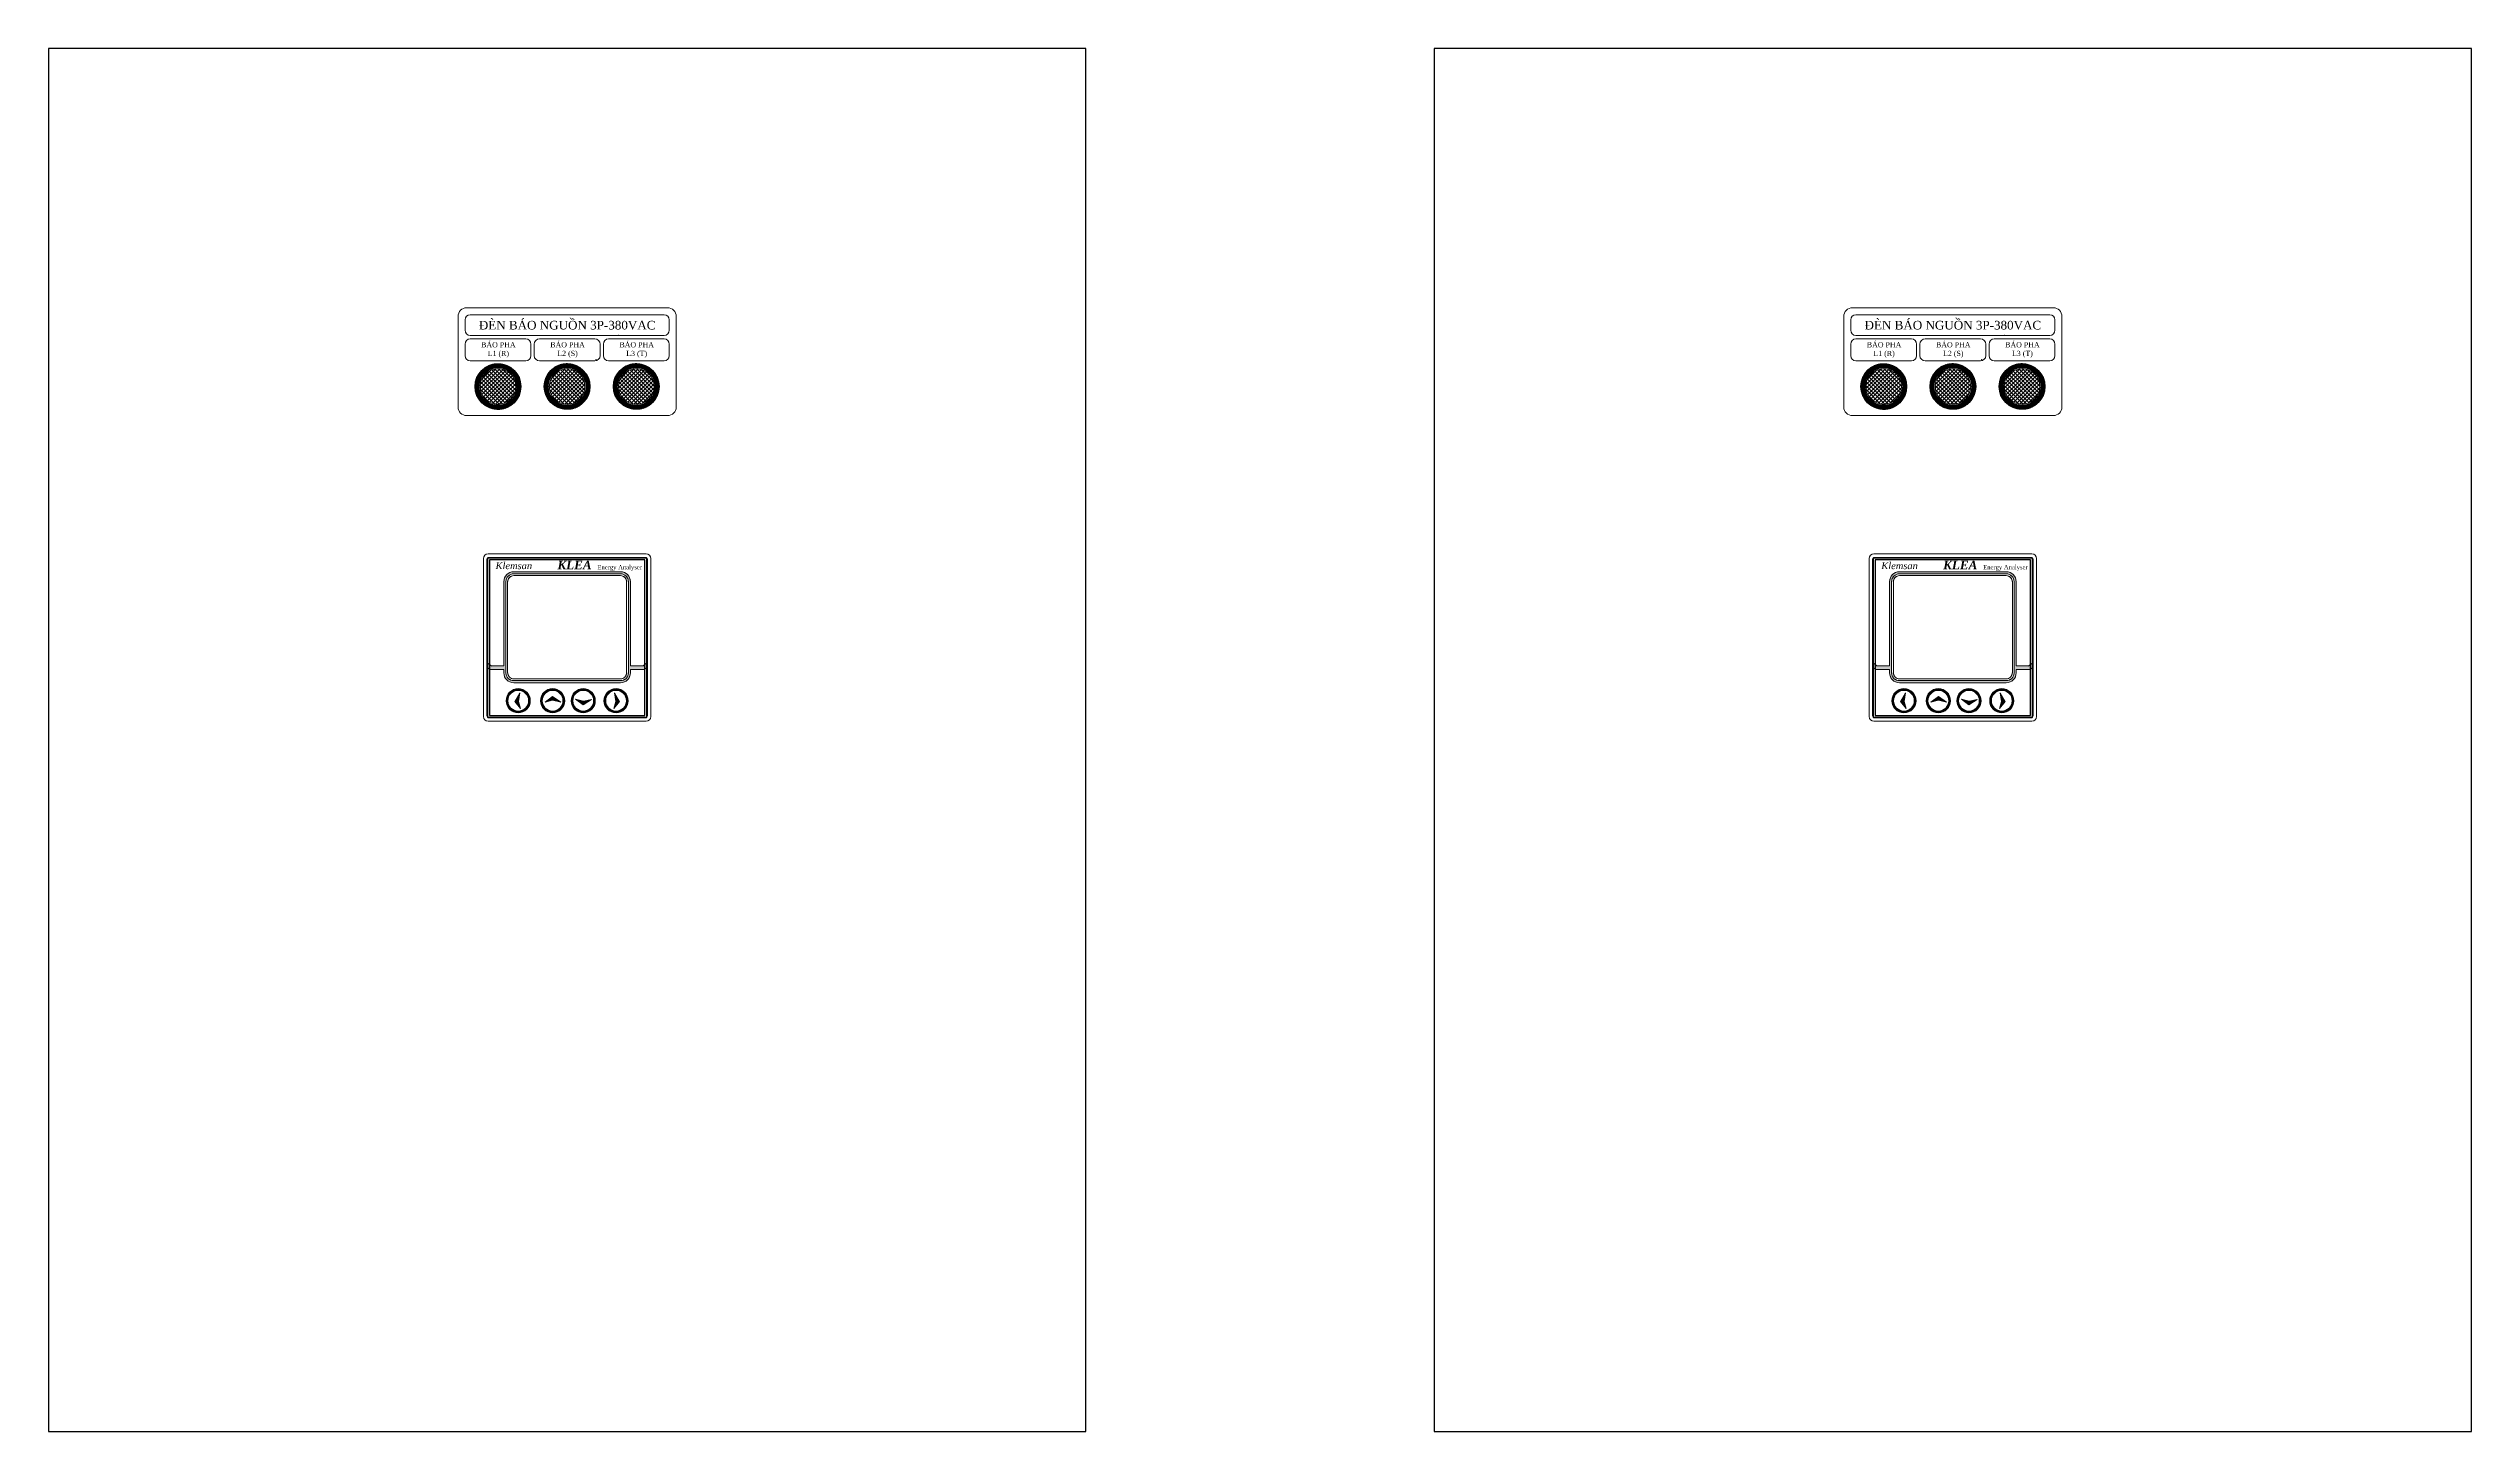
# Model space of a CAD drawing. Extents: x 223136 to 348136, y -32544 to -4064.
# Drawn here: x 238959 to 240360, y -30176 to -29376 of the extents above; entities that cross this region are included whole.
import ezdxf

# ---------------------------------------------------------------- set-up
doc = ezdxf.new("R2010")
doc.units = 0
doc.header["$LTSCALE"] = 20
doc.header["$MEASUREMENT"] = 0
doc.layers.add('0 @ 1', color=7, linetype='Continuous')
doc.layers.add('6', color=6, linetype='Continuous')
for name, color, linetype, lineweight in [('0.00', 7, 'Continuous', 0), ('kich thuoc', 140, 'Continuous', 0), ('Lo khoet', 10, 'Continuous', 30), ('PDF8_PDF16_0.00', 7, 'Continuous', 0)]:
    doc.layers.add(name, color=color, linetype=linetype, lineweight=lineweight)

# ---------------------------------------------------------------- blocks, each defined once
blk = doc.blocks.new('KLEA_KLEMSAN')
at = {"lineweight": 5}
h = blk.add_hatch(color=256, dxfattribs=at)
h.dxf.hatch_style = 1
h.paths.add_polyline_path([(94.8, -62.7), (94.8, -60.1), (92.6, -61.9, -0.174713), (92.1, -62.1), (85, -62.1), (85, -13.3, 0.414214), (79.3, -7.6), (17.5, -7.6, 0.414214), (11.8, -13.3), (11.8, -62.1), (4.7, -62.1, -0.174713), (4.2, -61.9), (2, -60.1), (2, -62.7), (3.4, -63.9, 0.174713), (4, -64.1), (11.8, -64.1), (11.8, -66.1, 0.414214), (17.5, -71.8), (79.3, -71.8, 0.414214), (85, -66.1), (85, -64.1), (92.8, -64.1, 0.174713), (93.4, -63.9)])
h.paths.add_polyline_path([(83.8, -66.1, -0.414214), (79.3, -70.6), (17.5, -70.6, -0.414214), (13, -66.1), (13, -13.3, -0.414214), (17.5, -8.8), (79.3, -8.8, -0.414214), (83.8, -13.3)], flags=16)
h.paths.add_polyline_path([(82.8, -66.1, -0.414214), (79.3, -69.6), (17.5, -69.6, -0.414214), (14, -66.1), (14, -13.3, -0.414214), (17.5, -9.8), (79.3, -9.8, -0.414214), (82.8, -13.3)], flags=0)
h = blk.add_hatch(color=256, dxfattribs=at)
h.dxf.hatch_style = 1
h.paths.add_polyline_path([(13.1, -82.2, 1), (27.1, -82.2, 1)])
h.paths.add_polyline_path([(26.1, -82.2, -1), (14.1, -82.2, -1)], flags=16)
h = blk.add_hatch(color=256, dxfattribs=at)
h.dxf.hatch_style = 1
h.paths.add_polyline_path([(21.1, -77.6), (18.1, -82.7), (21.4, -86.7), (20.2, -82.7)])
h = blk.add_hatch(color=256, dxfattribs=at)
h.dxf.hatch_style = 1
h.paths.add_polyline_path([(33, -82.2, 1), (47, -82.2, 1)])
h.paths.add_polyline_path([(46, -82.2, -1), (34, -82.2, -1)], flags=16)
h = blk.add_hatch(color=256, dxfattribs=at)
h.dxf.hatch_style = 1
h.paths.add_polyline_path([(44.7, -83), (40, -79.8), (35.6, -83.1), (40, -81.9)])
h = blk.add_hatch(color=256, dxfattribs=at)
h.dxf.hatch_style = 1
h.paths.add_polyline_path([(50.7, -82.2, 1), (64.7, -82.2, 1)])
h.paths.add_polyline_path([(63.7, -82.2, -1), (51.7, -82.2, -1)], flags=16)
h = blk.add_hatch(color=256, dxfattribs=at)
h.dxf.hatch_style = 1
h.paths.add_polyline_path([(57.8, -82.4), (53.3, -81.3), (57.7, -84.5), (62.4, -81.4)])
h = blk.add_hatch(color=256, dxfattribs=at)
h.dxf.hatch_style = 1
h.paths.add_polyline_path([(69.7, -82.2, 1), (83.7, -82.2, 1)])
h.paths.add_polyline_path([(82.7, -82.2, -1), (70.7, -82.2, -1)], flags=16)
h = blk.add_hatch(color=256, dxfattribs=at)
h.dxf.hatch_style = 1
h.paths.add_polyline_path([(76.6, -82.7), (75.4, -86.7), (78.7, -82.7), (75.7, -77.6)])
for p, q in [((11.8, -13.3), (11.8, -62.1)), ((13, -66.1), (13, -13.3)), ((14, -13.3), (14, -66.1)), ((79.3, -7.6), (17.5, -7.6)), ((17.5, -8.8), (79.3, -8.8)), ((79.3, -9.8), (17.5, -9.8)), ((82.8, -66.1), (82.8, -13.3)), ((83.8, -13.3), (83.8, -66.1)), ((85, -62.1), (85, -13.3)), ((2, -60.1), (4.2, -61.9)), ((2, -62.7), (3.4, -63.9)), ((11.8, -64.1), (4, -64.1)), ((11.8, -62.1), (4.7, -62.1)), ((11.8, -64.1), (11.8, -66.1)), ((79.3, -69.6), (17.5, -69.6)), ((85, -62.1), (92.1, -62.1)), ((85, -66.1), (85, -64.1)), ((85, -64.1), (92.8, -64.1)), ((94.8, -60.1), (92.6, -61.9)), ((94.8, -62.7), (93.4, -63.9)), ((79.3, -70.6), (17.5, -70.6)), ((17.5, -71.8), (79.3, -71.8))]:
    blk.add_line(p, q, dxfattribs=at)
for points in [[(0, 0), (0, -91.4)], [(94.1, 2.7), (2.7, 2.7)], [(93.6, 0.7), (3.2, 0.7)], [(93.6, 0.7), (3.2, 0.7)], [(93.6, 0.7), (3.2, 0.7)], [(96.8, -91.4), (96.8, 0)], [(2, -0.5), (2, -90.9)], [(2, -0.5), (2, -90.9)], [(2, -0.5), (2, -90.9)], [(94.8, -90.9), (94.8, -0.5)], [(94.8, -90.9), (94.8, -0.5)], [(94.8, -90.9), (94.8, -0.5)], [(18.1, -82.7), (21.1, -77.6), (20.2, -82.7), (21.4, -86.7), (18.1, -82.7)], [(40, -79.8), (44.7, -83), (40, -81.9), (35.6, -83.1), (40, -79.8)], [(57.7, -84.5), (62.4, -81.4), (57.8, -82.4), (53.3, -81.3), (57.7, -84.5)], [(78.7, -82.7), (75.7, -77.6), (76.6, -82.7), (75.4, -86.7), (78.7, -82.7)], [(2.7, -94.1), (94.1, -94.1)], [(3.2, -92.1), (93.6, -92.1)], [(3.2, -92.1), (93.6, -92.1)], [(3.2, -92.1), (93.6, -92.1)]]:
    blk.add_lwpolyline(points, dxfattribs=at)
for points in [[(94.8, -60.1), (92.6, -61.9, -0.174713), (92.1, -62.1), (85, -62.1), (85, -13.3, 0.414214), (79.3, -7.6), (17.5, -7.6, 0.414214), (11.8, -13.3), (11.8, -62.1), (4.7, -62.1, -0.174713), (4.2, -61.9), (2, -60.1), (2, -62.7), (3.4, -63.9, 0.174713), (4, -64.1), (11.8, -64.1), (11.8, -66.1, 0.414214), (17.5, -71.8), (79.3, -71.8, 0.414214), (85, -66.1), (85, -64.1), (92.8, -64.1, 0.174713), (93.4, -63.9), (94.8, -62.7)], [(83.8, -13.3, 0.414214), (79.3, -8.8), (17.5, -8.8, 0.414214), (13, -13.3), (13, -66.1, 0.414214), (17.5, -70.6), (79.3, -70.6, 0.414214), (83.8, -66.1)], [(13, -13.3, -0.414214), (17.5, -8.8), (79.3, -8.8, -0.414214), (83.8, -13.3), (83.8, -66.1, -0.414214), (79.3, -70.6), (17.5, -70.6, -0.414214), (13, -66.1)], [(83.8, -66.1, -0.414214), (79.3, -70.6), (17.5, -70.6, -0.414214), (13, -66.1), (13, -13.3, -0.414214), (17.5, -8.8), (79.3, -8.8, -0.414214), (83.8, -13.3)], [(82.8, -13.3, 0.414214), (79.3, -9.8), (17.5, -9.8, 0.414214), (14, -13.3), (14, -66.1, 0.414214), (17.5, -69.6), (79.3, -69.6, 0.414214), (82.8, -66.1)], [(14, -13.3, -0.414214), (17.5, -9.8), (79.3, -9.8, -0.414214), (82.8, -13.3), (82.8, -66.1, -0.414214), (79.3, -69.6), (17.5, -69.6, -0.414214), (14, -66.1)], [(82.8, -66.1, -0.414214), (79.3, -69.6), (17.5, -69.6, -0.414214), (14, -66.1), (14, -13.3, -0.414214), (17.5, -9.8), (79.3, -9.8, -0.414214), (82.8, -13.3)], [(82.8, -66.1, -0.414214), (79.3, -69.6), (17.5, -69.6, -0.414214), (14, -66.1), (14, -13.3, -0.414214), (17.5, -9.8), (79.3, -9.8, -0.414214), (82.8, -13.3)]]:
    blk.add_lwpolyline(points, format="xyb", close=True, dxfattribs=at)
for centre, radius in [((20.1, -82.2), 7), ((20.1, -82.2), 6), ((40, -82.2), 7), ((40, -82.2), 6), ((57.7, -82.2), 7), ((57.7, -82.2), 6), ((76.7, -82.2), 7), ((76.7, -82.2), 6)]:
    blk.add_circle(centre, radius, dxfattribs=at)
for centre, radius, start, end in [((2.7, 0), 2.71, 90, 180), ((3.2, -0.5), 1.2, 90, 180), ((93.6, -0.5), 1.2, 0, 90), ((94.1, 0), 2.71, 0, 90), ((17.5, -13.3), 5.69, 90, 180), ((17.5, -13.3), 4.49, 90, 180), ((17.5, -13.3), 3.49, 90, 180), ((79.3, -13.3), 5.69, 0, 90), ((79.3, -13.3), 4.49, 0, 90), ((79.3, -13.3), 3.49, 0, 90), ((4, -63.2), 0.928, 230.3589, 270), ((4.7, -61.2), 0.928, 230.3589, 270), ((17.5, -66.1), 5.69, 180, 270), ((17.5, -66.1), 4.49, 180, 270), ((17.5, -66.1), 3.49, 180, 270), ((79.3, -66.1), 3.49, 270, 0), ((79.3, -66.1), 5.69, 270, 0), ((79.3, -66.1), 4.49, 270, 0), ((92.1, -61.2), 0.928, 270, 309.6411), ((92.8, -63.2), 0.928, 270, 309.6411), ((2.7, -91.4), 2.71, 180, 270), ((3.2, -90.9), 1.2, 180, 270), ((93.6, -90.9), 1.2, 270, 0), ((94.1, -91.4), 2.71, 270, 0)]:
    blk.add_arc(centre, radius, start, end, dxfattribs=at)
at = {"lineweight": 5, "char_height": 4, "attachment_point": 1}
for s, width, heights, insert in [('{\\fTimes New Roman|b0|i1|c163|p18;Klemsan}', 20.053, [0], (7, -2.1)), ('{\\fTimes New Roman|b1|i1|c163|p18;\\H1.25x;KLEA\\fTimes New Roman|b0|i1|c163|p18; \\H0.8x; \\fTimes New Roman|b0|i0|c163|p18;\\H0.625x;Energy Analyser}', 47.836, [5.57], (42.8, -1.2))]:
    blk.add_mtext_dynamic_manual_height_columns(s, width=width, gutter_width=12.5, heights=heights, dxfattribs=dict(at, insert=insert))

msp = doc.modelspace()

# ---------------------------------------------------------------- hatches: boundary and pattern name
h = msp.add_hatch()
h.set_pattern_fill('ANSI31', scale=0.88)
h.set_pattern_definition([(45, (236687.94028, -22679.67447), (-0.077781746, 0.077781746), [])])
h.paths.add_polyline_path([(239232.205, -29571.056, 1), (239205.789, -29571.056, 1)])
h.paths.add_polyline_path([(239229.979, -29571.056, 1), (239208.014, -29571.056, 1)], flags=16)
h.paths.add_polyline_path([(239229.295, -29571.056, 1), (239208.698, -29571.056, 1)], flags=0)
h = msp.add_hatch()
h.set_pattern_fill('ANSI31', scale=0.88)
h.set_pattern_definition([(45, (236727.94362, -22679.63836), (-0.077781746, 0.077781746), [])])
h.paths.add_polyline_path([(239272.208, -29571.02, 1), (239245.792, -29571.02, 1)])
h.paths.add_polyline_path([(239269.983, -29571.02, 1), (239248.017, -29571.02, 1)], flags=16)
h.paths.add_polyline_path([(239269.298, -29571.02, 1), (239248.702, -29571.02, 1)], flags=0)
h = msp.add_hatch()
h.set_pattern_fill('ANSI31', scale=0.88)
h.set_pattern_definition([(45, (236767.94691, -22679.63836), (-0.077781746, 0.077781746), [])])
h.paths.add_polyline_path([(239312.211, -29571.02, 1), (239285.795, -29571.02, 1)])
h.paths.add_polyline_path([(239309.986, -29571.02, 1), (239288.02, -29571.02, 1)], flags=16)
h.paths.add_polyline_path([(239309.301, -29571.02, 1), (239288.705, -29571.02, 1)], flags=0)
h = msp.add_hatch()
h.set_pattern_fill('ANSI31', scale=0.88)
h.set_pattern_definition([(45, (237489.44028, -22679.67447), (-0.077781746, 0.077781746), [])])
h.paths.add_polyline_path([(240033.705, -29571.056, 1), (240007.289, -29571.056, 1)])
h.paths.add_polyline_path([(240031.479, -29571.056, 1), (240009.514, -29571.056, 1)], flags=16)
h.paths.add_polyline_path([(240030.795, -29571.056, 1), (240010.198, -29571.056, 1)], flags=0)
h = msp.add_hatch()
h.set_pattern_fill('ANSI31', scale=0.88)
h.set_pattern_definition([(45, (237529.44362, -22679.63836), (-0.077781746, 0.077781746), [])])
h.paths.add_polyline_path([(240073.708, -29571.02, 1), (240047.292, -29571.02, 1)])
h.paths.add_polyline_path([(240071.483, -29571.02, 1), (240049.517, -29571.02, 1)], flags=16)
h.paths.add_polyline_path([(240070.798, -29571.02, 1), (240050.202, -29571.02, 1)], flags=0)
h = msp.add_hatch()
h.set_pattern_fill('ANSI31', scale=0.88)
h.set_pattern_definition([(45, (237569.44691, -22679.63836), (-0.077781746, 0.077781746), [])])
h.paths.add_polyline_path([(240113.711, -29571.02, 1), (240087.295, -29571.02, 1)])
h.paths.add_polyline_path([(240111.486, -29571.02, 1), (240089.52, -29571.02, 1)], flags=16)
h.paths.add_polyline_path([(240110.801, -29571.02, 1), (240090.205, -29571.02, 1)], flags=0)
at = {"layer": 'kich thuoc'}
h = msp.add_hatch(dxfattribs=at)
h.set_pattern_fill('ANSI37', color=1, scale=0.5)
h.set_pattern_definition([(45, (235433.3666, -31995.976), (-1.122532, 1.122532), []), (135, (235433.3666, -31995.976), (-1.122532, -1.122532), [])])
h.paths.add_polyline_path([(239208.698, -29571.056, 1), (239229.295, -29571.056, 1)])
h = msp.add_hatch(dxfattribs=at)
h.set_pattern_fill('ANSI37', color=2, scale=0.5)
h.set_pattern_definition([(45, (235473.37, -31995.9399), (-1.122532, 1.122532), []), (135, (235473.37, -31995.9399), (-1.122532, -1.122532), [])])
h.paths.add_polyline_path([(239248.702, -29571.02, 1), (239269.298, -29571.02, 1)])
h = msp.add_hatch(dxfattribs=at)
h.set_pattern_fill('ANSI37', color=4, scale=0.5)
h.set_pattern_definition([(45, (235513.3733, -31995.9399), (-1.122532, 1.122532), []), (135, (235513.3733, -31995.9399), (-1.122532, -1.122532), [])])
h.paths.add_polyline_path([(239288.705, -29571.02, 1), (239309.301, -29571.02, 1)])
h = msp.add_hatch(dxfattribs=at)
h.set_pattern_fill('ANSI37', color=1, scale=0.5)
h.set_pattern_definition([(45, (236234.8666, -31995.976), (-1.122532, 1.122532), []), (135, (236234.8666, -31995.976), (-1.122532, -1.122532), [])])
h.paths.add_polyline_path([(240010.198, -29571.056, 1), (240030.795, -29571.056, 1)])
h = msp.add_hatch(dxfattribs=at)
h.set_pattern_fill('ANSI37', color=2, scale=0.5)
h.set_pattern_definition([(45, (236274.87, -31995.9399), (-1.122532, 1.122532), []), (135, (236274.87, -31995.9399), (-1.122532, -1.122532), [])])
h.paths.add_polyline_path([(240050.202, -29571.02, 1), (240070.798, -29571.02, 1)])
h = msp.add_hatch(dxfattribs=at)
h.set_pattern_fill('ANSI37', color=4, scale=0.5)
h.set_pattern_definition([(45, (236314.8733, -31995.9399), (-1.122532, 1.122532), []), (135, (236314.8733, -31995.9399), (-1.122532, -1.122532), [])])
h.paths.add_polyline_path([(240090.205, -29571.02, 1), (240110.801, -29571.02, 1)])

# ---------------------------------------------------------------- linework, layer by layer
at = {"color": 242, "true_color": 0xcd2027}
for points in [[(238959, -30175.5), (239559, -30175.5), (239559, -29375.5), (238959, -29375.5)], [(239760.5, -30175.5), (240360.5, -30175.5), (240360.5, -29375.5), (239760.5, -29375.5)]]:
    msp.add_lwpolyline(points, close=True, dxfattribs=at)
at = {"lineweight": 0}
for points in [[(239200.93, -29525.5), (239317.07, -29525.5, -0.41421356), (239322.07, -29530.5), (239322.07, -29582.869, -0.41421356), (239317.07, -29587.869), (239200.93, -29587.869, -0.41421356), (239195.93, -29582.869), (239195.93, -29530.5, -0.41421356)], [(239202.93, -29529.5), (239315.07, -29529.5, -0.41421356), (239318.07, -29532.5), (239318.07, -29538.5, -0.41421356), (239315.07, -29541.5), (239202.93, -29541.5, -0.41421356), (239199.93, -29538.5), (239199.93, -29532.5, -0.41421356)], [(240002.43, -29525.5), (240118.57, -29525.5, -0.41421356), (240123.57, -29530.5), (240123.57, -29582.869, -0.41421356), (240118.57, -29587.869), (240002.43, -29587.869, -0.41421356), (239997.43, -29582.869), (239997.43, -29530.5, -0.41421356)], [(240004.43, -29529.5), (240116.57, -29529.5, -0.41421356), (240119.57, -29532.5), (240119.57, -29538.5, -0.41421356), (240116.57, -29541.5), (240004.43, -29541.5, -0.41421356), (240001.43, -29538.5), (240001.43, -29532.5, -0.41421356)], [(239202.93, -29556.186), (239235.063, -29556.186, 0.41421356), (239238.063, -29553.186), (239238.063, -29546.5, 0.41421356), (239235.063, -29543.5), (239202.93, -29543.5, 0.41421356), (239199.93, -29546.5), (239199.93, -29553.186, 0.41421356)], [(239242.933, -29556.186), (239275.067, -29556.186, 0.41421356), (239278.067, -29553.186), (239278.067, -29546.5, 0.41421356), (239275.067, -29543.5), (239242.933, -29543.5, 0.41421356), (239239.933, -29546.5), (239239.933, -29553.186, 0.41421356)], [(239282.937, -29556.186), (239315.07, -29556.186, 0.41421356), (239318.07, -29553.186), (239318.07, -29546.5, 0.41421356), (239315.07, -29543.5), (239282.937, -29543.5, 0.41421356), (239279.937, -29546.5), (239279.937, -29553.186, 0.41421356)], [(240004.43, -29556.186), (240036.563, -29556.186, 0.41421356), (240039.563, -29553.186), (240039.563, -29546.5, 0.41421356), (240036.563, -29543.5), (240004.43, -29543.5, 0.41421356), (240001.43, -29546.5), (240001.43, -29553.186, 0.41421356)], [(240044.433, -29556.186), (240076.567, -29556.186, 0.41421356), (240079.567, -29553.186), (240079.567, -29546.5, 0.41421356), (240076.567, -29543.5), (240044.433, -29543.5, 0.41421356), (240041.433, -29546.5), (240041.433, -29553.186, 0.41421356)], [(240084.437, -29556.186), (240116.57, -29556.186, 0.41421356), (240119.57, -29553.186), (240119.57, -29546.5, 0.41421356), (240116.57, -29543.5), (240084.437, -29543.5, 0.41421356), (240081.437, -29546.5), (240081.437, -29553.186, 0.41421356)]]:
    msp.add_lwpolyline(points, format="xyb", close=True, dxfattribs=at)
at = {"color": 1, "linetype": 'ByBlock'}
for points in [[(239213, -29762.269), (239305, -29762.269), (239305, -29670.269), (239213, -29670.269)], [(239214, -29761.269), (239304, -29761.269), (239304, -29671.269), (239214, -29671.269)], [(240014.5, -29762.269), (240106.5, -29762.269), (240106.5, -29670.269), (240014.5, -29670.269)], [(240015.5, -29761.269), (240105.5, -29761.269), (240105.5, -29671.269), (240015.5, -29671.269)]]:
    msp.add_lwpolyline(points, close=True, dxfattribs=at)
at = {"color": 7}
for centre in [(239218.997, -29571.056), (239259, -29571.02), (239299.003, -29571.02), (240020.497, -29571.056), (240060.5, -29571.02), (240100.503, -29571.02)]:
    msp.add_circle(centre, 13.2, dxfattribs=at)
at = {"color": 1, "linetype": 'ByBlock'}
for centre in [(239218.997, -29571.056), (239259, -29571.02), (239299.003, -29571.02), (240020.497, -29571.056), (240060.5, -29571.02), (240100.503, -29571.02)]:
    msp.add_circle(centre, 11, dxfattribs=at)
at = {"lineweight": 0}
for p in [(239288.737, -29541.5), (240090.237, -29541.5), (239275.733, -29555.5), (240077.233, -29555.5)]:
    msp.add_point(p, dxfattribs=at)
at = {"layer": '0.00', "color": 7, "lineweight": 30}
for centre in [(239218.997, -29571.056), (239259, -29571.02), (239299.003, -29571.02), (240020.497, -29571.056), (240060.5, -29571.02), (240100.503, -29571.02)]:
    msp.add_circle(centre, 13.2, dxfattribs=at)
at = {"layer": '6', "color": 2, "linetype": 'ByBlock', "true_color": 0xf1eb1f}
for p, q in [((239259, -29587.869), (239259, -29587.869)), ((240060.5, -29587.869), (240060.5, -29587.869))]:
    msp.add_line(p, q, dxfattribs=at)
at = {"layer": 'Lo khoet', "linetype": 'Continuous'}
for points in [[(239214, -29761.269), (239304, -29761.269), (239304, -29671.269), (239214, -29671.269)], [(240015.5, -29761.269), (240105.5, -29761.269), (240105.5, -29671.269), (240015.5, -29671.269)]]:
    msp.add_lwpolyline(points, close=True, dxfattribs=at)
at = {"layer": 'PDF8_PDF16_0.00', "lineweight": 20}
for centre, radius in [((239218.997, -29571.056), 13.208), ((239218.997, -29571.056), 13.208), ((239218.997, -29571.056), 13.208), ((239218.997, -29571.056), 13.208), ((239218.997, -29571.056), 10.983), ((239218.997, -29571.056), 10.298), ((239259, -29571.02), 13.208), ((239259, -29571.02), 13.208), ((239259, -29571.02), 13.208), ((239259, -29571.02), 13.208), ((239259, -29571.02), 10.983), ((239259, -29571.02), 10.298), ((239299.003, -29571.02), 13.208), ((239299.003, -29571.02), 13.208), ((239299.003, -29571.02), 13.208), ((239299.003, -29571.02), 13.208), ((239299.003, -29571.02), 10.983), ((239299.003, -29571.02), 10.298), ((240020.497, -29571.056), 13.208), ((240020.497, -29571.056), 13.208), ((240020.497, -29571.056), 13.208), ((240020.497, -29571.056), 13.208), ((240020.497, -29571.056), 10.983), ((240020.497, -29571.056), 10.298), ((240060.5, -29571.02), 13.208), ((240060.5, -29571.02), 13.208), ((240060.5, -29571.02), 13.208), ((240060.5, -29571.02), 13.208), ((240060.5, -29571.02), 10.983), ((240060.5, -29571.02), 10.298), ((240100.503, -29571.02), 13.208), ((240100.503, -29571.02), 13.208), ((240100.503, -29571.02), 13.208), ((240100.503, -29571.02), 13.208), ((240100.503, -29571.02), 10.983), ((240100.503, -29571.02), 10.298)]:
    msp.add_circle(centre, radius, dxfattribs=at)

# ---------------------------------------------------------------- block references
at = {"lineweight": 5}
for p in [(239210.6, -29670.579), (240012.1, -29670.579)]:
    msp.add_blockref('KLEA_KLEMSAN', p, dxfattribs=at)

# ---------------------------------------------------------------- texts
at = {"layer": '0 @ 1', "lineweight": 0, "attachment_point": 5}
for s, width, insert, char_height in [('{\\fTimes New Roman|b0|i0|c0|p18;ĐÈN BÁO NGUỒN 3P-380VAC}', 118.13094, (239259, -29535.61), 5), ('{\\fTimes New Roman|b0|i0|c0|p18;ĐÈN BÁO NGUỒN 3P-380VAC}', 118.13094, (240060.5, -29535.61), 5), ('{\\fTimes New Roman|b0|i0|c0|p18;BÁO PHA\\PL1 (R)}', 22, (239219.225, -29549.891), 3), ('{\\fTimes New Roman|b0|i0|c0|p18;BÁO PHA\\PL2 (S)}', 50.43476, (239259.23, -29549.875), 3), ('{\\fTimes New Roman|b0|i0|c0|p18;BÁO PHA\\PL3 (T)}', 47.00262, (239299.233, -29549.875), 3), ('{\\fTimes New Roman|b0|i0|c0|p18;BÁO PHA\\PL1 (R)}', 22, (240020.725, -29549.891), 3), ('{\\fTimes New Roman|b0|i0|c0|p18;BÁO PHA\\PL2 (S)}', 50.43476, (240060.73, -29549.875), 3), ('{\\fTimes New Roman|b0|i0|c0|p18;BÁO PHA\\PL3 (T)}', 47.00262, (240100.733, -29549.875), 3)]:
    msp.add_mtext_dynamic_manual_height_columns(s, width=width, gutter_width=12.5, heights=[13.68], dxfattribs=dict(at, insert=insert, char_height=char_height))

doc.saveas('drawing.dxf')
